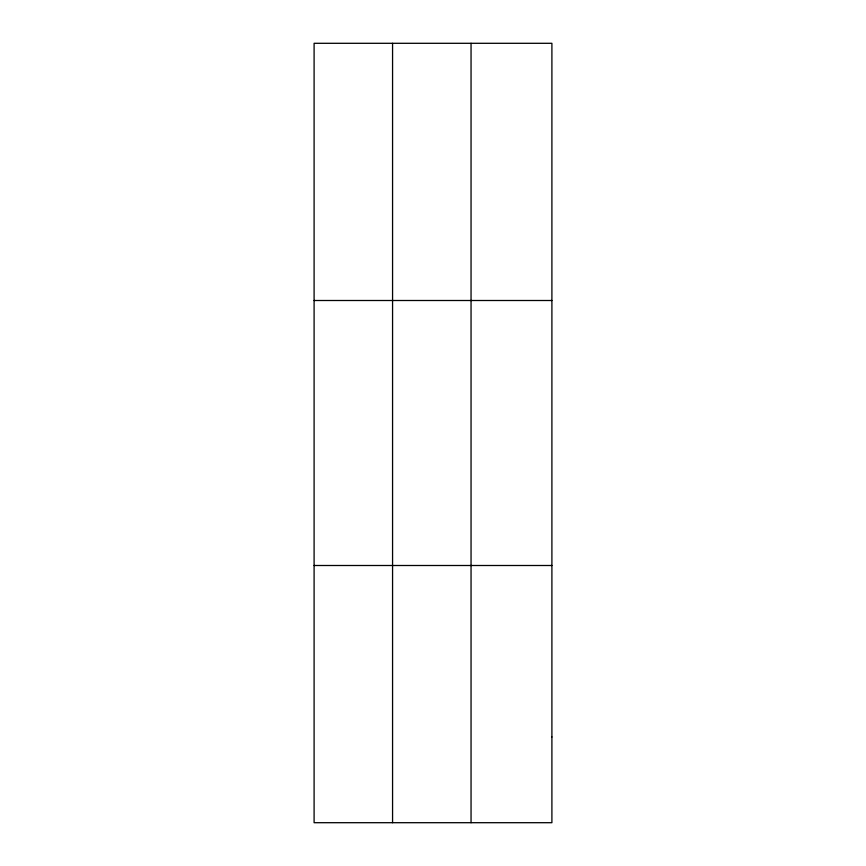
<?xml version="1.0" encoding="UTF-8"?>
<svg xmlns="http://www.w3.org/2000/svg" width="866" height="866" viewBox="0 0 866 866"><rect width="100%" height="100%" fill="white"/><g stroke="black" fill="none" stroke-linecap="round" stroke-linejoin="round"><path stroke-width="1.3" d="M392.569 43.3L392.569 822.7M471.05 43.3L471.05 822.7M314.098 300.502L551.902 300.502M314.098 565.498L551.902 565.498M551.902 736.966L551.902 822.7L314.098 822.7L314.098 43.3L551.902 43.3L551.902 736.966"/></g></svg>
